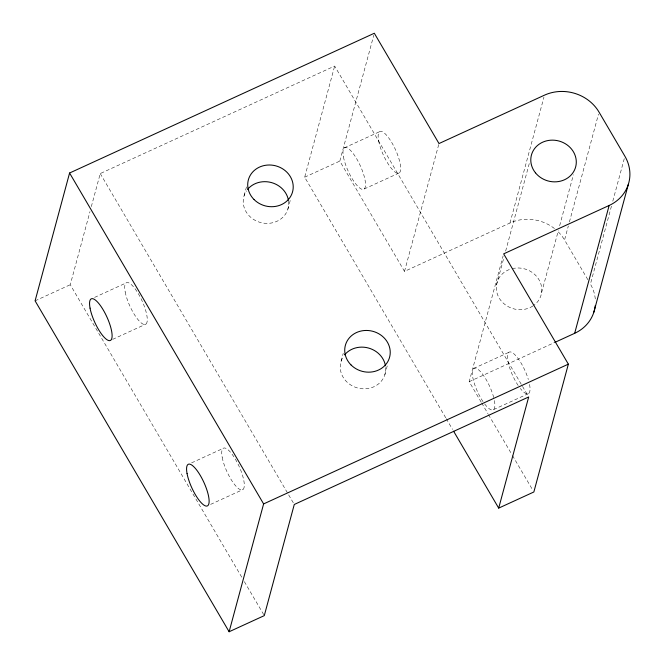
<?xml version="1.0" encoding="UTF-8"?>
<svg xmlns="http://www.w3.org/2000/svg" width="665" height="665" viewBox="0 0 665 665"><rect width="100%" height="100%" fill="white"/><g stroke="black" fill="none" stroke-linecap="round" stroke-linejoin="round"><path stroke-width="0.5" stroke-dasharray="3.33 2.49" d="M241.736 577.17L70.257 284.72L89.983 211.62M91.329 206.607L100.249 173.565L334.661 66.051L528.168 396.057M244.097 195.734L246.74 185.926M287.82 209.325L290.472 199.525M445.733 417.786L304.67 177.206L334.661 66.051M554.452 228.527A40.407 36.533 15.1 0 0 509.988 222.999L404.503 271.387L339.823 161.08L373.78 35.245M341.112 361.186L343.231 353.339M404.503 271.387L438.725 144.546M384.836 374.777L387.487 364.977M509.988 222.999L543.945 97.165M481.177 402.142L469.182 381.685L503.131 255.85M496.481 285.052L503.762 258.087M505.649 251.096L529.631 162.218M541.609 292.608L558.317 230.689M559.664 225.693L573.405 174.762M587.835 279.674L564.552 239.965L568.326 225.984M569.406 221.994L598.508 114.131M611.443 206.192L590.42 284.088A40.407 36.533 15.1 0 1 595.35 299.907M612.789 201.196L624.377 158.253M344.287 147.888L379.449 131.761M35.095 300.846L70.257 284.72M304.67 177.206L339.823 161.08M94.588 297.405L126.051 282.974M364.212 189.001L399.374 172.875M112.659 339.366L145.968 324.088M191.603 462.857L223.066 448.426M473.646 368.485L508.808 352.359M469.182 381.685L554.884 342.375M210.597 504.394L242.983 489.54M493.563 409.607L528.725 393.481M481.701 403.032L487.96 413.705M488.476 414.594L511.95 454.627M512.474 455.517L532.815 490.205M446.257 418.676L452.549 429.407M100.249 173.565L294.279 504.469M244.354 581.642L263.764 614.726M512.208 268.643A22.901 20.706 15.1 0 1 538.999 279.749A22.901 20.706 15.1 0 1 533.663 305.476M532.889 306.008A22.901 20.706 15.1 0 1 499.332 298.327A22.901 20.706 15.1 0 1 510.346 269.175M558.334 231.952A40.407 36.533 15.1 0 1 564.552 239.965M529.564 384.437A22.901 6.625 65.4 0 1 520.321 388.46M518.168 385.484A22.901 6.625 65.4 0 1 509.041 352.192A22.901 6.625 65.4 0 1 528.343 379.499M494.403 400.563A22.901 6.625 65.4 0 1 483.987 403.023M483.006 401.61A22.901 6.625 65.4 0 1 472.374 374.304A22.901 6.625 65.4 0 1 480.82 372.043A22.901 6.625 65.4 0 1 493.995 398.668M288.577 201.262A22.901 20.706 15.1 0 1 261.087 222.659A22.901 20.706 15.1 0 1 246.474 190.863M385.683 367.629A22.901 20.706 15.1 0 1 357.62 387.986A22.901 20.706 15.1 0 1 343.489 356.315M343.456 156.932A22.901 6.625 65.4 0 0 362.5 189.409A22.901 6.625 65.4 0 0 356.797 158.993A22.901 6.625 65.4 0 0 343.456 156.932M378.618 140.805A22.901 6.625 65.4 0 0 397.662 173.282A22.901 6.625 65.4 0 0 391.959 142.867A22.901 6.625 65.4 0 0 378.618 140.805M125.211 292.018A22.901 6.625 65.4 0 0 144.255 324.495A22.901 6.625 65.4 0 0 138.561 294.08A22.901 6.625 65.4 0 0 125.211 292.018M222.226 457.47A22.901 6.625 65.4 0 0 241.27 489.947A22.901 6.625 65.4 0 0 235.576 459.532A22.901 6.625 65.4 0 0 222.226 457.47"/><path stroke-width="1" d="M69.584 173.016L35.095 300.846L229.126 631.75L264.288 615.624L294.279 504.469L528.692 396.955L498.692 508.11L533.854 491.984L568.351 364.154L503.671 253.855L609.157 205.468A40.407 36.533 15.1 0 0 624.917 156.258L599.049 112.136A40.407 36.533 15.1 0 0 544.477 95.17L439 143.549L374.32 33.25L69.584 173.016L263.614 503.92L229.126 631.75M554.884 342.375L574.668 333.306L609.157 205.468M593.845 312.209L628.334 184.38M263.614 503.92L568.351 364.154M453.596 431.203L498.692 508.11M595.233 305.667A40.407 36.533 15.1 0 1 574.668 333.306M247.571 189.4A22.901 20.706 15.1 0 1 271.312 182.534A22.901 20.706 15.1 0 1 288.444 200.356M344.586 354.852A22.901 20.706 15.1 0 1 368.327 347.986A22.901 20.706 15.1 0 1 385.459 365.808M535.475 172.833A22.901 20.706 15.1 0 0 574.56 169.957A22.901 20.706 15.1 0 0 550.578 140.207A22.901 20.706 15.1 0 0 535.475 172.833M351.078 364.994A22.901 20.706 15.1 0 0 389.341 358.111A22.901 20.706 15.1 0 0 362.009 330.829A22.901 20.706 15.1 0 0 351.078 364.994M254.063 199.542A22.901 20.706 15.1 0 0 292.326 192.659A22.901 20.706 15.1 0 0 264.994 165.377A22.901 20.706 15.1 0 0 254.063 199.542M90.049 308.144A22.901 6.625 65.4 0 0 109.093 340.621A22.901 6.625 65.4 0 0 103.399 310.206A22.901 6.625 65.4 0 0 90.049 308.144M187.065 473.596A22.901 6.625 65.4 0 0 206.108 506.073A22.901 6.625 65.4 0 0 200.414 475.658A22.901 6.625 65.4 0 0 187.065 473.596"/></g></svg>
